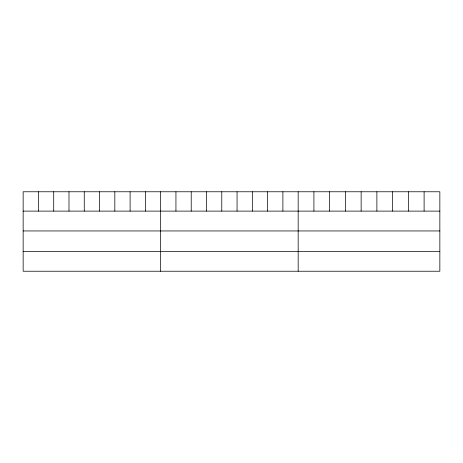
<?xml version="1.0" encoding="UTF-8"?>
<svg xmlns="http://www.w3.org/2000/svg" width="463" height="463" viewBox="0 0 463 463"><rect width="100%" height="100%" fill="white"/><g stroke="black" fill="none" stroke-linecap="round" stroke-linejoin="round"><path stroke-width="0.69" d="M439.85 211.111L439.85 271.231L23.15 271.231L23.15 191.769L439.85 191.769L439.85 211.111L23.15 211.111M23.15 230.95L439.85 230.95M23.15 251.392L439.85 251.392M424.108 191.769L424.108 211.111M408.366 191.769L408.366 211.111M392.624 191.769L392.624 211.111M376.882 191.769L376.882 211.111M361.14 191.769L361.14 211.111M345.398 191.769L345.398 211.111M329.656 191.769L329.656 211.111M313.914 191.769L313.914 211.111M298.172 191.769L298.172 271.231M282.893 191.769L282.893 211.111M267.614 191.769L267.614 211.111M252.335 191.769L252.335 211.111M237.056 191.769L237.056 211.111M221.777 191.769L221.777 211.111M206.498 191.769L206.498 211.111M191.219 191.769L191.219 211.111M175.94 191.769L175.94 211.111M160.661 191.769L160.661 271.231M145.382 191.769L145.382 211.111M130.103 191.769L130.103 211.111M114.824 191.769L114.824 211.111M99.545 191.769L99.545 211.111M84.266 191.769L84.266 211.111M68.987 191.769L68.987 211.111M53.708 191.769L53.708 211.111M38.429 191.769L38.429 211.111"/></g></svg>
